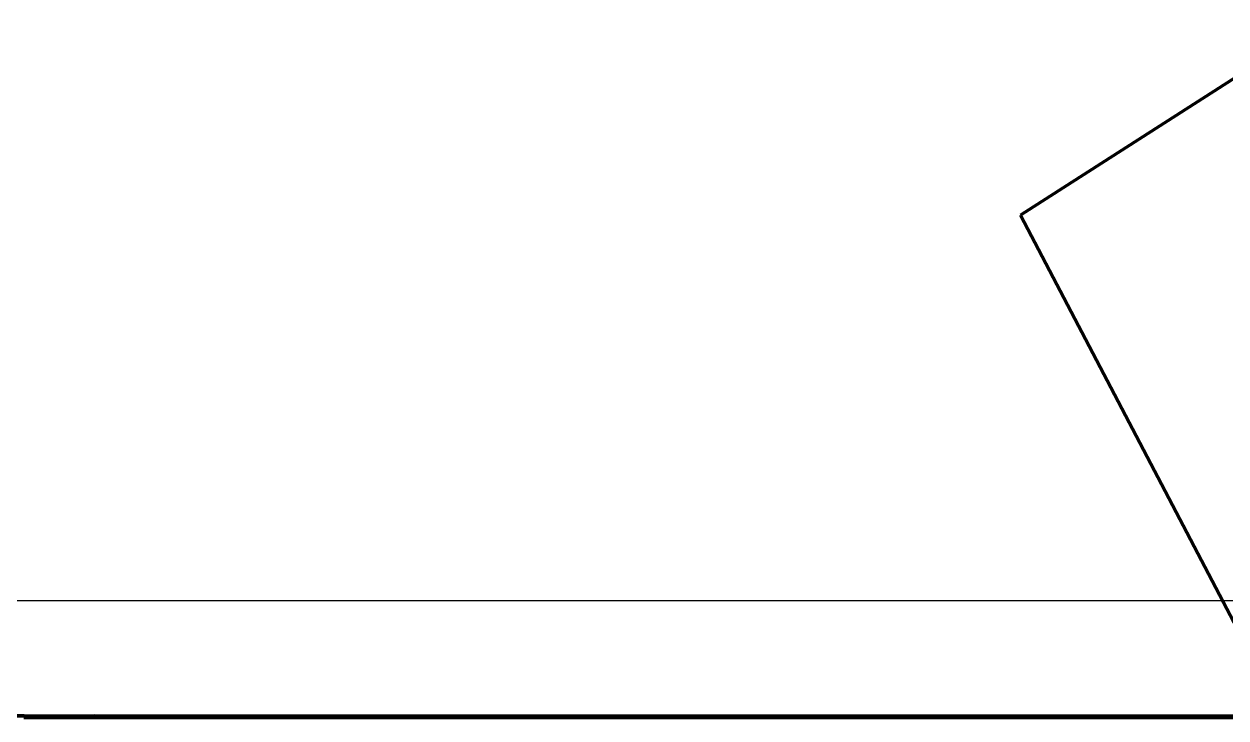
# Model space of a CAD drawing. Header units: millimetres. Extents: x 4307 to 31003, y 2809 to 20009.
# Drawn here: x 9975.7 to 10291.6, y 8490.6 to 8673 of the extents above; entities that cross this region are included whole.
import ezdxf

# ---------------------------------------------------------------- set-up
doc = ezdxf.new("R2010")
doc.units = ezdxf.units.MM
doc.layers.add('ProfileEdges', color=7, linetype='Continuous')

msp = doc.modelspace()

# ---------------------------------------------------------------- linework, layer by layer
msp.add_lwpolyline([(9699.18, 9766.01), (12222.44, 9766.01), (12222.44, 8521.35), (9699.18, 8521.35)], close=True)
at = {"layer": 'ProfileEdges', "lineweight": 211}
for p, q in [((10303, 8664.66), (10237.6, 8622.7)), ((10237.6, 8622.7), (10295.59, 8512.11)), ((9975.75, 8491.05), (9961.49, 8491.09)), ((9961.51, 8491.23), (9975.77, 8491.2)), ((10460.88, 8490.59), (9975.7, 8490.58)), ((9994.17, 8491.18), (9975.75, 8491.05)), ((9994.15, 8490.91), (9975.75, 8491.05)), ((9975.75, 8491.05), (10015.32, 8491.03)), ((9975.77, 8491.2), (9994.17, 8491.18)), ((9994.15, 8490.91), (9994.14, 8490.8)), ((10442.44, 8490.8), (9994.14, 8490.8)), ((10015.32, 8491.03), (9994.15, 8490.91)), ((9994.17, 8491.18), (10442.41, 8491.18))]:
    msp.add_line(p, q, dxfattribs=at)

doc.saveas('drawing.dxf')
